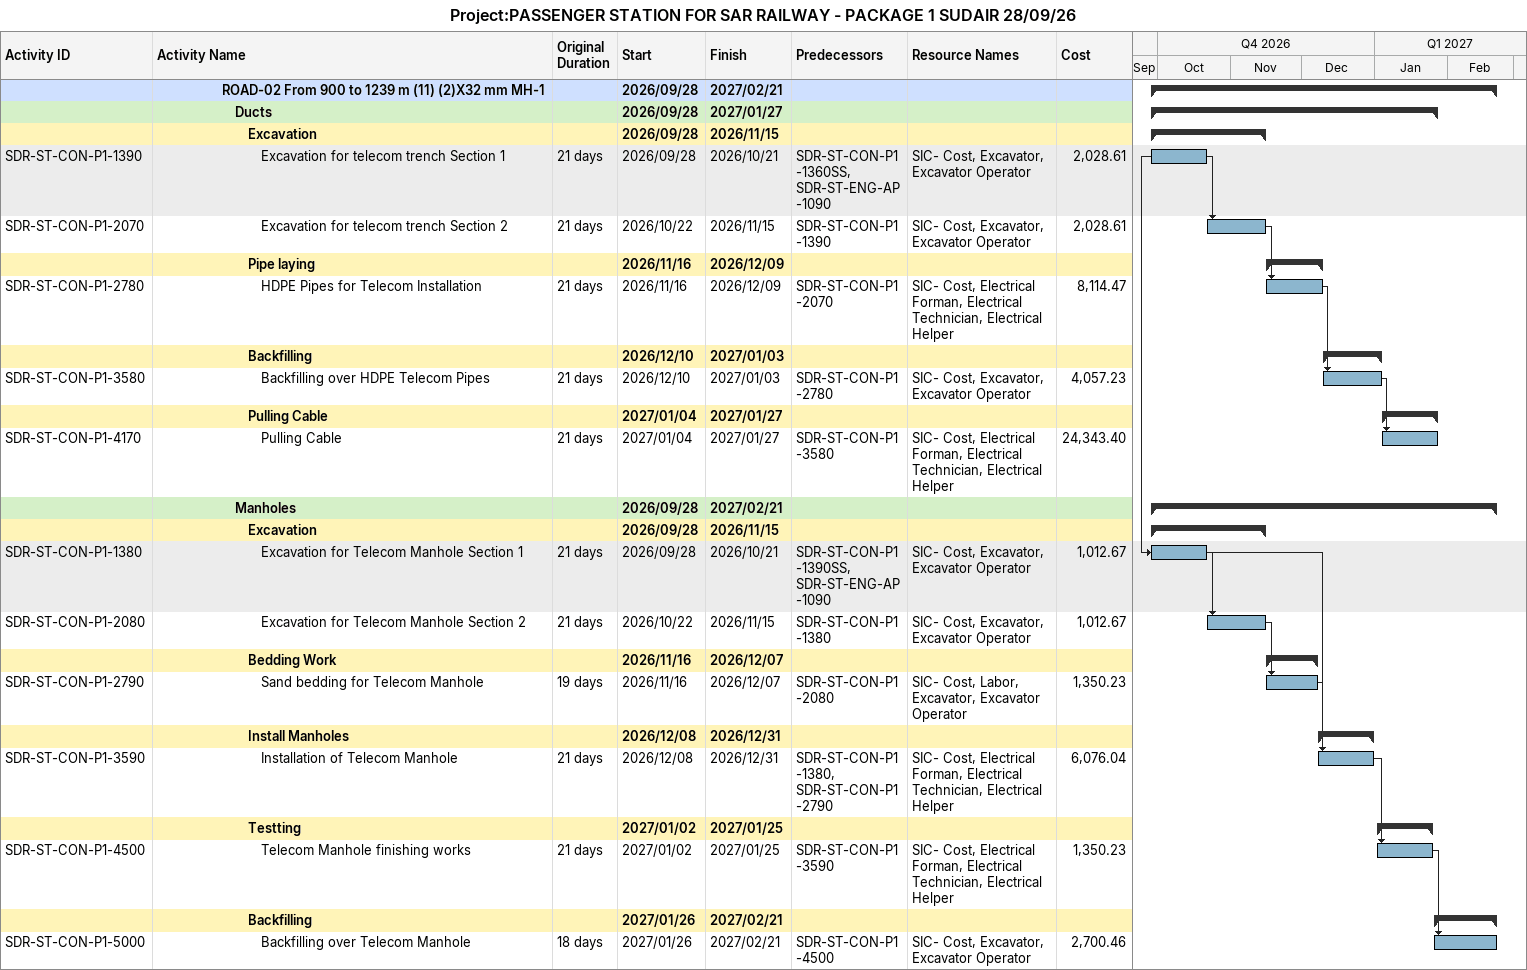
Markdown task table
Project:PASSENGER STATION FOR SAR RAILWAY - PACKAGE 1 SUDAIR 28/09/26

| ID | Level | Task | Original duration | Start | Finish | Predecessors | Resources | Cost |
|---|---|---|---|---|---|---|---|---|
|  | 6 | **ROAD-02 From 900 to 1239 m (11) (2)X32 mm MH-1** |  | 2026-09-28 | 2027-02-21 |  |  |  |
|  | 7 | **Ducts** |  | 2026-09-28 | 2027-01-27 |  |  |  |
|  | 8 | **Excavation** |  | 2026-09-28 | 2026-11-15 |  |  |  |
| SDR-ST-CON-P1-1390 | 9 | Excavation for telecom trench Section 1 | 21d | 2026-09-28 | 2026-10-21 | SDR-ST-CON-P1-1360SS, SDR-ST-ENG-AP-1090 | SIC- Cost, Excavator, Excavator Operator | 2028.61 |
| SDR-ST-CON-P1-2070 | 9 | Excavation for telecom trench Section 2 | 21d | 2026-10-22 | 2026-11-15 | SDR-ST-CON-P1-1390 | SIC- Cost, Excavator, Excavator Operator | 2028.61 |
|  | 8 | **Pipe laying** |  | 2026-11-16 | 2026-12-09 |  |  |  |
| SDR-ST-CON-P1-2780 | 9 | HDPE Pipes for Telecom Installation | 21d | 2026-11-16 | 2026-12-09 | SDR-ST-CON-P1-2070 | SIC- Cost, Electrical Forman, Electrical Technician, Electrical Helper | 8114.47 |
|  | 8 | **Backfilling** |  | 2026-12-10 | 2027-01-03 |  |  |  |
| SDR-ST-CON-P1-3580 | 9 | Backfilling over HDPE Telecom Pipes | 21d | 2026-12-10 | 2027-01-03 | SDR-ST-CON-P1-2780 | SIC- Cost, Excavator, Excavator Operator | 4057.23 |
|  | 8 | **Pulling Cable** |  | 2027-01-04 | 2027-01-27 |  |  |  |
| SDR-ST-CON-P1-4170 | 9 | Pulling Cable | 21d | 2027-01-04 | 2027-01-27 | SDR-ST-CON-P1-3580 | SIC- Cost, Electrical Forman, Electrical Technician, Electrical Helper | 24343.40 |
|  | 7 | **Manholes** |  | 2026-09-28 | 2027-02-21 |  |  |  |
|  | 8 | **Excavation** |  | 2026-09-28 | 2026-11-15 |  |  |  |
| SDR-ST-CON-P1-1380 | 9 | Excavation for Telecom Manhole Section 1 | 21d | 2026-09-28 | 2026-10-21 | SDR-ST-CON-P1-1390SS, SDR-ST-ENG-AP-1090 | SIC- Cost, Excavator, Excavator Operator | 1012.67 |
| SDR-ST-CON-P1-2080 | 9 | Excavation for Telecom Manhole Section 2 | 21d | 2026-10-22 | 2026-11-15 | SDR-ST-CON-P1-1380 | SIC- Cost, Excavator, Excavator Operator | 1012.67 |
|  | 8 | **Bedding Work** |  | 2026-11-16 | 2026-12-07 |  |  |  |
| SDR-ST-CON-P1-2790 | 9 | Sand bedding for Telecom Manhole | 19d | 2026-11-16 | 2026-12-07 | SDR-ST-CON-P1-2080 | SIC- Cost, Labor, Excavator, Excavator Operator | 1350.23 |
|  | 8 | **Install Manholes** |  | 2026-12-08 | 2026-12-31 |  |  |  |
| SDR-ST-CON-P1-3590 | 9 | Installation of Telecom Manhole | 21d | 2026-12-08 | 2026-12-31 | SDR-ST-CON-P1-1380, SDR-ST-CON-P1-2790 | SIC- Cost, Electrical Forman, Electrical Technician, Electrical Helper | 6076.04 |
|  | 8 | **Testting** |  | 2027-01-02 | 2027-01-25 |  |  |  |
| SDR-ST-CON-P1-4500 | 9 | Telecom Manhole finishing works | 21d | 2027-01-02 | 2027-01-25 | SDR-ST-CON-P1-3590 | SIC- Cost, Electrical Forman, Electrical Technician, Electrical Helper | 1350.23 |
|  | 8 | **Backfilling** |  | 2027-01-26 | 2027-02-21 |  |  |  |
| SDR-ST-CON-P1-5000 | 9 | Backfilling over Telecom Manhole | 18d | 2027-01-26 | 2027-02-21 | SDR-ST-CON-P1-4500 | SIC- Cost, Excavator, Excavator Operator | 2700.46 |
